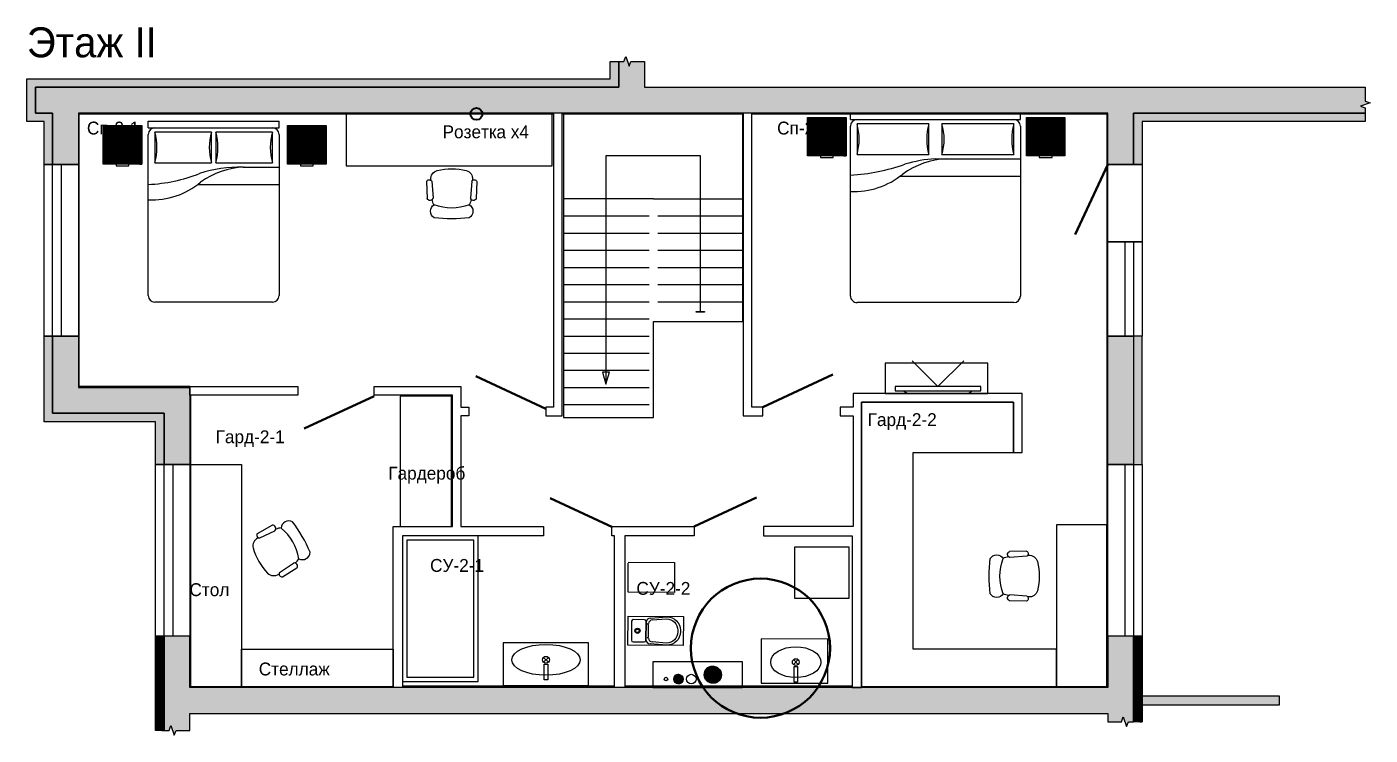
# Model space of a CAD drawing. Header units: millimetres. Extents: x -30052 to 34000, y -8800 to 31005.
# Drawn here: x -600 to 15057, y 7746 to 16005 of the extents above; entities that cross this region are included whole.
import ezdxf

# ---------------------------------------------------------------- set-up
doc = ezdxf.new("R2010")
doc.units = ezdxf.units.MM
doc.layers.get('0').update_dxf_attribs({"color": 14, "lineweight": 40, "true_color": 0x800000})
for name, color, linetype, lineweight, true_color in [('Вентканалы', 4, 'Continuous', 25, 0x00ffff), ('Внутренние_перегородки_штукатурка', 174, 'Continuous', 25, 0x000080), ('Вода_ГВС', 1, 'Continuous', 25, 0xff0000), ('Двери', 94, 'Continuous', 120, 0x008000), ('Канализация', 54, 'Continuous', 25, 0x808000), ('Лестница', 7, 'Continuous', 25, 0x000000), ('Мебель', 252, 'Continuous', 30, 0xa0a0a4), ('Надписи', 7, 'Continuous', 25, 0x000000), ('Наружные стены', 7, 'Continuous', 25, 0x000000), ('Наружные стены (штриховка)', 7, 'Continuous', 25, 0x000000), ('Окна', 7, 'Continuous', 25, 0x000000), ('Проёмы', 7, 'Continuous', 25, 0x000000), ('Сантехника_оборудование', 30, 'Continuous', 25, 0xff7f00), ('Технологические отверстия', 252, 'Continuous', 25, 0xa0a0a4)]:
    doc.layers.add(name, color=color, linetype=linetype, lineweight=lineweight, true_color=true_color)
doc.styles.add('textstyle0', font='')
doc.styles.add('textstyle1', font='')
doc.styles.add('textstyle2', font='')
doc.styles.add('textstyle249', font='')
doc.styles.add('textstyle3', font='')
doc.styles.add('textstyle89', font='')
doc.styles.add('textstyle92', font='')
doc.styles.add('textstyle93', font='')
doc.styles.add('textstyle94', font='')
doc.styles.add('textstyle95', font='')
doc.styles.add('textstyle98', font='')
doc.styles.get('textstyle0').set_extended_font_data('Comfortaa Light')
doc.styles.get('textstyle1').set_extended_font_data('Comfortaa Light')
doc.styles.get('textstyle2').set_extended_font_data('Comfortaa Light')
doc.styles.get('textstyle249').set_extended_font_data('Comfortaa Light')
doc.styles.get('textstyle3').set_extended_font_data('Comfortaa Light')
doc.styles.get('textstyle89').set_extended_font_data('Comfortaa Light')
doc.styles.get('textstyle92').set_extended_font_data('Comfortaa Light')
doc.styles.get('textstyle93').set_extended_font_data('Comfortaa Light')
doc.styles.get('textstyle94').set_extended_font_data('Comfortaa Light')
doc.styles.get('textstyle95').set_extended_font_data('Comfortaa Light')
doc.styles.get('textstyle98').set_extended_font_data('Comfortaa Light')
pattern_1 = [(45, (0, 0), (-0.08838834765, 0.08838834765), [])]

# ---------------------------------------------------------------- blocks, each defined once
blk = doc.blocks.new('12PBED04')
at = {"layer": 'Мебель', "color": 0, "linetype": 'BYBLOCK'}
for p, q in [((0, 0), (0, 60)), ((3, 60), (0, 60)), ((3, 0), (3, 60)), ((5, 57), (5, 31)), ((19, 57), (5, 57)), ((6, 60), (80, 60)), ((19, 31), (19, 57)), ((21, 43.5), (21, 60)), ((29, 23), (29, 60)), ((83, 57), (83, 3)), ((5, 31), (19, 31)), ((19, 29), (5, 29)), ((5, 29), (5, 3)), ((19, 3), (19, 29)), ((3, 0), (0, 0)), ((5, 3), (19, 3)), ((80, 0), (6, 0))]:
    blk.add_line(p, q, dxfattribs=at)
for centre, radius, start, end in [((6, 57), 3, 90, 180), ((12, 81), 25, 253.739795, 286.260205), ((80, 57), 3, 0, 90), ((83.75, 42.6875), 62.75526, 179.258164, 197.803367), ((57.725806, 45.629032), 36.761918, 182.539782, 216.040311), ((12, 7), 25, 73.739795, 106.260205), ((12, 53), 25, 253.739795, 286.260205), ((-44.51087, -3.358696), 73.587559, 2.616012, 21.406944), ((0.75, 1.5), 35.338541, 357.56726, 39.546081), ((6, 3), 3, 180, 270), ((12, -21), 25, 73.739795, 106.260205), ((80, 3), 3, 270, 0)]:
    blk.add_arc(centre, radius, start, end, dxfattribs=at)
blk = doc.blocks.new('12PBED05')
at = {"layer": 'Мебель', "color": 0, "linetype": 'BYBLOCK'}
for p, q in [((0, 0), (0, 78)), ((3, 78), (0, 78)), ((3, 0), (3, 78)), ((5, 75), (5, 42)), ((19, 75), (5, 75)), ((6, 78), (84, 78)), ((19, 42), (19, 75)), ((21, 39), (21, 78)), ((29, 23), (29, 78)), ((87, 75), (87, 3)), ((5, 42), (19, 42)), ((19, 36), (5, 36)), ((5, 36), (5, 3)), ((19, 3), (19, 36)), ((3, 0), (0, 0)), ((5, 3), (19, 3)), ((84, 0), (6, 0))]:
    blk.add_line(p, q, dxfattribs=at)
for centre, radius, start, end in [((6, 75), 3, 90, 180), ((12, 99), 25, 253.739795, 286.260205), ((84, 75), 3, 0, 90), ((57.725806, 45.629032), 36.761918, 182.539782, 216.040311), ((12, 18), 25, 73.739795, 106.260205), ((80.795455, 42.454545), 59.895161, 183.306457, 196.942886), ((12, 60), 25, 253.739795, 286.260205), ((-63.583333, -5.416667), 92.242509, 3.366461, 19.253404), ((0.75, 1.5), 35.338541, 357.56726, 39.546081), ((6, 3), 3, 180, 270), ((12, -21), 25, 73.739795, 106.260205), ((84, 3), 3, 270, 0)]:
    blk.add_arc(centre, radius, start, end, dxfattribs=at)
blk = doc.blocks.new('12PSTG02')
at = {"color": 0, "linetype": 'BYBLOCK'}
for p, q in [((-5.882738, 11.493405), (-13.636493, 11.294805)), ((-5.73403, 9.170818), (-13.415554, 8.575543)), ((-4.996459, 9.562867), (-5.284204, 9.540568)), ((-5.882738, -11.493405), (-13.636493, -11.294805)), ((-5.73403, -9.170818), (-13.415554, -8.575543)), ((-4.996459, -9.562867), (-5.284204, -9.540568)), ((-4.996459, -9.562867), (-5.28099, -9.544821))]:
    blk.add_line(p, q, dxfattribs=at)
for centre, radius, start, end in [((39.486083, 0), 62.486083, 172.590731, 187.409269), ((-19.5, 6.311132), 3.452743, 30.392687, 149.607313), ((4.70097, 0), 22.70097, 159.208954, 200.791046), ((-12.998837, 0.943692), 7.999035, 97.334712, 116.212212), ((-13.097037, 9.970029), 1.4304, 112.156422, 257.133709), ((-6.286552, 10.301496), 1.258456, 296.04311, 71.283835), ((-4.647836, 5.578088), 4, 16.10866, 95), ((-28.187947, 0), 28.187947, 346.275006, 13.724994), ((-19.5, -6.311132), 3.452743, 210.392687, 329.607313), ((-12.998837, -1.056308), 7.999035, 243.61801, 261.904764), ((-13.097037, -9.970029), 1.4304, 102.866291, 247.843578), ((-6.286552, -10.301496), 1.258456, 288.716165, 63.95689), ((-4.647836, -5.578088), 4, 265, 343.89134)]:
    blk.add_arc(centre, radius, start, end, dxfattribs=at)
blk = doc.blocks.new('Унитаз')
at = {"layer": 'Сантехника_оборудование'}
blk.add_line((-170, -100), (-170, 100), dxfattribs=at)
for points in [[(-220, -150), (-415, -165, -0.41421356), (-570, -10), (-570, 10, -0.41421356), (-415, 165), (-220, 150)], [(-242.5, -127.5), (-408.25, -140.25, -0.41421356), (-540, -8.5), (-540, 8.5, -0.41421356), (-408.25, 140.25), (-242.5, 127.5)]]:
    blk.add_lwpolyline(points, format="xyb", dxfattribs=at)
blk.add_lwpolyline([(-200, 85), (-190, 85), (-190, 75), (-200, 75), (-200, -75), (-190, -75), (-190, -85), (-200, -85)], dxfattribs=at)
blk.add_lwpolyline([(-170, -100), (-170, -110, 0.41421356), (-150, -130), (-20, -130, 0.41421356), (0, -110), (0, 110, 0.41421356), (-20, 130), (-150, 130, 0.41421356), (-170, 110), (-170, 100)], format="xyb", close=True, dxfattribs=at)
for radius in [30, 20]:
    blk.add_circle((-70, 0), radius, dxfattribs=at)
for centre, radius, start, end in [((-242.5, 85), 42.5, 0, 90), ((-220, 100), 50, 0, 90), ((-242.5, -85), 42.5, 270, 0), ((-220, -100), 50, 270, 0)]:
    blk.add_arc(centre, radius, start, end, dxfattribs=at)
blk = doc.blocks.new('ТВ')
at = {"layer": 'Мебель'}
for points in [[(-400, -30), (-350, 0), (350, 0), (400, -30)], [(-300, -380), (0, -80), (300, -380)]]:
    blk.add_lwpolyline(points, dxfattribs=at)
blk.add_lwpolyline([(-500, -80), (-500, -30), (500, -30), (500, -80)], close=True, dxfattribs=at)
blk = doc.blocks.new('Тумбочка')
at = {"layer": 'Мебель'}
h = blk.add_hatch(dxfattribs=at)
h.set_pattern_fill('CROSS', color=256, scale=15, style=0)
h.set_pattern_definition(pattern_1)
h.paths.add_polyline_path([(225, 0), (225, -450), (-225, -450), (-225, 0)])
blk.add_lwpolyline([(225, 0), (225, -450), (-225, -450), (-225, 0)], close=True, dxfattribs=at)
blk.add_lwpolyline([(-75, -450), (-75, -470), (75, -470), (75, -450)], dxfattribs=at)

msp = doc.modelspace()

# ---------------------------------------------------------------- hatches: boundary and pattern name
at = {"layer": 'Вентканалы'}
h = msp.add_hatch(dxfattribs=at)
h.set_pattern_fill('ANSI31', color=256, scale=15, angle=90, style=0)
h.set_pattern_definition(pattern_1)
edge = h.paths.add_edge_path()
edge.add_arc((6995, 8400), 55, 0, 360)
h = msp.add_hatch(dxfattribs=at)
h.set_pattern_fill('ANSI31', color=256, scale=15, angle=90, style=0)
h.set_pattern_definition(pattern_1)
edge = h.paths.add_edge_path()
edge.add_arc((7395, 8450), 100, 0, 360)
at = {"layer": 'Мебель'}
h = msp.add_hatch(dxfattribs=at)
h.set_pattern_fill('CROSS', color=256, scale=15, style=0)
h.set_pattern_definition(pattern_1)
h.paths.add_polyline_path([(8950, 14950), (8950, 14500), (8500, 14500), (8500, 14950)])
h = msp.add_hatch(dxfattribs=at)
h.set_pattern_fill('CROSS', color=256, scale=15, style=0)
h.set_pattern_definition(pattern_1)
h.paths.add_polyline_path([(11500, 14950), (11500, 14500), (11050, 14500), (11050, 14950)])
h = msp.add_hatch(dxfattribs=at)
h.set_pattern_fill('CROSS', color=256, scale=15, style=0)
h.set_pattern_definition(pattern_1)
h.paths.add_polyline_path([(2889, 14854), (2889, 14404), (2439, 14404), (2439, 14854)])
at = {"layer": 'Наружные стены (штриховка)'}
h = msp.add_hatch(dxfattribs=at)
h.set_pattern_fill('ANSI31', color=256, scale=7.5, angle=15, style=0)
h.set_pattern_definition(pattern_1)
h.paths.add_polyline_path([(-300, 14400), (-300, 15000), (-500, 15000), (-500, 15300), (6300, 15300), (6300, 15600), (6360, 15600), (6381, 15660), (6419, 15546), (6440, 15600), (6600, 15600), (6600, 15300), (15000, 15300), (15000, 15140), (15057, 15120), (14943, 15082), (15000, 15060), (15000, 15000), (12300, 15000), (12300, 14400), (12000, 14400), (12000, 15000), (0, 15000), (0, 14400)])
h = msp.add_hatch(dxfattribs=at)
h.set_pattern_fill('ANSI31', color=256, scale=5, angle=30, style=0)
h.set_pattern_definition(pattern_1)
h.paths.add_polyline_path([(-400, 14400), (-400, 14900), (-600, 14900), (-600, 15400), (6200, 15400), (6200, 15600), (6300, 15600), (6300, 15300), (-500, 15300), (-500, 15000), (-300, 15000), (-300, 14400)])
h = msp.add_hatch(dxfattribs=at)
h.set_pattern_fill('ANSI31', color=256, scale=5, angle=30, style=0)
h.set_pattern_definition(pattern_1)
h.paths.add_polyline_path([(12400, 14400), (12300, 14400), (12300, 15000), (15000, 15000), (15000, 14900), (12400, 14900)])
h = msp.add_hatch(dxfattribs=at)
h.set_pattern_fill('ANSI31', color=256, scale=5, angle=30, style=0)
h.set_pattern_definition(pattern_1)
h.paths.add_polyline_path([(-400, 12400), (-300, 12400), (-300, 11500), (1000, 11500), (1000, 10900), (900, 10900), (900, 11400), (-400, 11400)])
h = msp.add_hatch(dxfattribs=at)
h.set_pattern_fill('ANSI31', color=256, scale=7.5, angle=15, style=0)
h.set_pattern_definition(pattern_1)
h.paths.add_polyline_path([(-300, 12400), (0, 12400), (0, 11800), (1300, 11800), (1300, 10900), (1000, 10900), (1000, 11500), (-300, 11500), (-300, 12400), (0, 12400)])
h = msp.add_hatch(dxfattribs=at)
h.set_pattern_fill('ANSI31', color=256, scale=7.5, angle=15, style=0)
h.set_pattern_definition(pattern_1)
h.paths.add_polyline_path([(12000, 12400), (12300, 12400), (12300, 10900), (12000, 10900)])
h = msp.add_hatch(dxfattribs=at)
h.set_pattern_fill('ANSI31', color=256, scale=5, angle=30, style=0)
h.set_pattern_definition(pattern_1)
h.paths.add_polyline_path([(12400, 12400), (12300, 12400), (12300, 10900), (12400, 10900)])
h = msp.add_hatch(dxfattribs=at)
h.set_pattern_fill('ANSI31', color=256, scale=5, angle=30, style=0)
h.set_pattern_definition(pattern_1)
h.paths.add_polyline_path([(900, 8900), (1000, 8900), (1000, 7800), (900, 7800)])
h = msp.add_hatch(dxfattribs=at)
h.set_pattern_fill('ANSI31', color=256, scale=7.5, angle=15, style=0)
h.set_pattern_definition(pattern_1)
h.paths.add_polyline_path([(11999, 8900), (12000, 8300), (1300, 8300), (1300, 8900), (1000, 8900), (1000, 7800), (1060, 7800), (1080, 7860), (1118, 7746), (1140, 7800), (1300, 7800), (1300, 8000), (12000, 8000), (12000, 7900), (12160, 7900), (12180, 7960), (12218, 7846), (12240, 7900), (12300, 7900), (12300, 8900)])
h = msp.add_hatch(dxfattribs=at)
h.set_pattern_fill('ANSI31', color=256, scale=5, angle=30, style=0)
h.set_pattern_definition(pattern_1)
h.paths.add_polyline_path([(12300, 7900), (12300, 8900), (12400, 8900), (12400, 7900)])
h = msp.add_hatch(dxfattribs=at)
h.set_pattern_fill('ANSI31', color=256, scale=10, angle=15, style=0)
h.set_pattern_definition(pattern_1)
h.paths.add_polyline_path([(12400, 8100), (14000, 8100), (14000, 8200), (12400, 8200)])

# ---------------------------------------------------------------- linework, layer by layer
at = {"linetype": 'Continuous'}
msp.add_circle((4640, 14990), 69.1, dxfattribs=at)
at = {"linetype": 'Continuous', "lineweight": 100}
msp.add_circle((7951, 8760), 811, dxfattribs=at)
at = {"layer": 'Вентканалы'}
for centre, radius in [((6995, 8400), 55), ((7395, 8450), 100)]:
    msp.add_circle(centre, radius, dxfattribs=at)
at = {"layer": 'Внутренние_перегородки_штукатурка'}
for points in [[(1300, 11810), (10, 11810), (10, 14990), (5540, 14990)], [(5640, 14990), (7750, 14990)], [(7850, 14990), (11990, 14990), (11990, 8320), (11990, 8310), (9130, 8310)], [(3670, 8310), (1310, 8310), (1310, 11710)], [(3780, 8320), (6250, 8320)], [(6370, 8320), (9020, 8320)]]:
    msp.add_lwpolyline(points, dxfattribs=at)
for points in [[(5540, 15000), (5540, 11570), (5450, 11570), (5450, 11470), (5640, 11470), (5640, 15000)], [(7750, 15000), (7750, 11470), (7980, 11470), (7980, 11570), (7850, 11570), (7850, 15000)], [(1300, 11810), (2560, 11810), (2560, 11710), (1300, 11710)], [(3670, 8300), (3670, 10180), (4360, 10180), (4360, 11710), (3450, 11710), (3450, 11810), (4460, 11810), (4460, 11570), (4550, 11570), (4550, 11470), (4460, 11470), (4460, 10180), (5420, 10180), (5420, 10070), (3780, 10070), (3780, 8300)], [(9130, 8300), (9130, 11630), (10900, 11630), (10900, 11040), (11000, 11040), (11000, 11730), (9030, 11730), (9030, 11570), (8880, 11570), (8880, 11470), (9030, 11470), (9030, 10180), (7985, 10180), (7985, 10070), (9020, 10070), (9020, 8300)], [(6250, 8300), (6250, 10070), (6220, 10070), (6220, 10180), (7180, 10180), (7180, 10070), (6370, 10070), (6370, 8300)]]:
    msp.add_lwpolyline(points, close=True, dxfattribs=at)
at = {"layer": 'Вода_ГВС'}
msp.add_circle((6850, 8400), 20.1, dxfattribs=at)
at = {"layer": 'Двери'}
for p, q in [((12000, 14400), (11620, 13584)), ((4634, 11930), (5450, 11550)), ((7980, 11570), (8796, 11950)), ((2634, 11320), (3450, 11700)), ((5500, 10508), (6225, 10170)), ((7180, 10180), (7905, 10518))]:
    msp.add_line(p, q, dxfattribs=at)
at = {"layer": 'Канализация'}
msp.add_circle((7145, 8400), 55, dxfattribs=at)
at = {"layer": 'Лестница'}
for p, q in [((6705, 14000), (5655, 14000)), ((6705, 14000), (7745, 14000)), ((5655, 13800), (6655, 13800)), ((6755, 13800), (7745, 13800)), ((5655, 13600), (6655, 13600)), ((6755, 13600), (7745, 13600)), ((5655, 13400), (6655, 13400)), ((6755, 13400), (7745, 13400)), ((5655, 13200), (6655, 13200)), ((6755, 13200), (7745, 13200)), ((5655, 13000), (6655, 13000)), ((6755, 13000), (7745, 13000)), ((5655, 12800), (6655, 12800)), ((6755, 12800), (7745, 12800)), ((5655, 12600), (6655, 12600)), ((5655, 12400), (6655, 12400)), ((5655, 12200), (6655, 12200)), ((5655, 12000), (6655, 12000)), ((5655, 11800), (6655, 11800)), ((5655, 11600), (6655, 11600))]:
    msp.add_line(p, q, dxfattribs=at)
msp.add_lwpolyline([(5655, 15000), (5655, 11450), (6705, 11450), (6705, 12570), (7745, 12570), (7745, 15000)], close=True, dxfattribs=at)
msp.add_lwpolyline([(7250, 12685), (7300, 12685), (7300, 12680), (7200, 12680), (7200, 12685), (7250, 12685), (7250, 14500), (6150, 14500), (6150, 11840), (6190, 11980), (6110, 11980), (6150, 11840)], dxfattribs=at)
at = {"layer": 'Мебель'}
for points in [[(3122, 14986), (3122, 14386), (5522, 14386), (5522, 14986)], [(8950, 14950), (8950, 14500), (8500, 14500), (8500, 14950)], [(11500, 14950), (11500, 14500), (11050, 14500), (11050, 14950)], [(2889, 14854), (2889, 14404), (2439, 14404), (2439, 14854)], [(9403, 12082), (9403, 11730), (10603, 11730), (10603, 12082)], [(10900, 11630), (9130, 11630), (9130, 8310), (11400, 8310), (11400, 8750), (9730, 8750), (9730, 11041), (10900, 11040)], [(1310, 8310), (1310, 10900), (1900, 10900), (1900, 8310)], [(11990, 10200), (11400, 10200), (11400, 8310), (11990, 8310)], [(8347, 9939), (8347, 9343), (8983, 9343), (8983, 9939)]]:
    msp.add_lwpolyline(points, close=True, dxfattribs=at)
for points in [[(8650, 14500), (8650, 14480), (8800, 14480), (8800, 14500)], [(11200, 14500), (11200, 14480), (11350, 14480), (11350, 14500)], [(2589, 14404), (2589, 14384), (2739, 14384), (2739, 14404)]]:
    msp.add_lwpolyline(points, dxfattribs=at)
at = {"layer": 'Мебель', "linetype": 'Continuous'}
for points in [[(4350, 11700), (3750, 11700), (3750, 10180), (4350, 10180), (4350, 11700)], [(1900, 8750), (3670, 8750), (3670, 8310), (1900, 8310), (1900, 8750)]]:
    msp.add_lwpolyline(points, dxfattribs=at)
at = {"layer": 'Наружные стены'}
for points in [[(-300, 14400), (-300, 15000), (-500, 15000), (-500, 15300), (6300, 15300), (6300, 15600), (6360, 15600), (6381, 15660), (6419, 15546), (6440, 15600), (6600, 15600), (6600, 15300), (15000, 15300), (15000, 15140), (15057, 15120), (14943, 15082), (15000, 15060), (15000, 15000), (12300, 15000), (12300, 14400), (12000, 14400), (12000, 15000), (0, 15000), (0, 14400)], [(-400, 14400), (-400, 14900), (-600, 14900), (-600, 15400), (6200, 15400), (6200, 15600), (6300, 15600), (6300, 15300), (-500, 15300), (-500, 15000), (-300, 15000), (-300, 14400)], [(-300, 12400), (0, 12400), (0, 11800), (1300, 11800), (1300, 10900), (1000, 10900), (1000, 11500), (-300, 11500), (-300, 12400), (0, 12400)], [(12400, 8100), (14000, 8100), (14000, 8200), (12400, 8200)]]:
    msp.add_lwpolyline(points, close=True, dxfattribs=at)
for points in [[(12400, 14400), (12300, 14400), (12300, 15000), (15000, 15000), (15000, 14900), (12400, 14900), (12400, 14400)], [(-400, 12400), (-300, 12400), (-300, 11500), (1000, 11500), (1000, 10900), (900, 10900), (900, 11400), (-400, 11400), (-400, 12400)], [(12000, 12400), (12300, 12400), (12300, 10900), (12000, 10900), (12000, 12400)], [(12400, 12400), (12300, 12400), (12300, 10900), (12400, 10900), (12400, 12400)], [(900, 8900), (1000, 8900), (1000, 7800), (900, 7800), (900, 8900)], [(11999, 8900), (12000, 8300), (1300, 8300), (1300, 8900), (1000, 8900), (1000, 7800), (1060, 7800), (1080, 7860), (1118, 7746), (1140, 7800), (1300, 7800), (1300, 8000), (12000, 8000), (12000, 7900), (12160, 7900), (12180, 7960), (12218, 7846), (12240, 7900), (12300, 7900), (12300, 8900), (11999, 8900)], [(12300, 7900), (12300, 8900), (12400, 8900), (12400, 7900), (12300, 7900)]]:
    msp.add_lwpolyline(points, dxfattribs=at)
at = {"layer": 'Окна'}
for points in [[(-300, 14400), (-200, 14400), (-200, 12400), (-300, 12400), (-300, 14400)], [(12200, 13500), (12300, 13500), (12300, 12400), (12200, 12400), (12200, 13500)], [(1000, 10900), (1100, 10900), (1100, 8900), (1000, 8900), (1000, 10900)], [(12200, 10900), (12300, 10900), (12300, 8900), (12200, 8900), (12200, 10900)]]:
    msp.add_lwpolyline(points, dxfattribs=at)
at = {"layer": 'Проёмы'}
for points in [[(-400, 14400), (0, 14400), (0, 12400), (-400, 12400), (-400, 14400)], [(12000, 13500), (12400, 13500), (12400, 12400), (12000, 12400), (12000, 13500)], [(900, 10900), (1300, 10900), (1300, 8900), (900, 8900), (900, 10900)], [(12000, 10900), (12400, 10900), (12400, 8900), (12000, 8900), (12000, 10900)]]:
    msp.add_lwpolyline(points, dxfattribs=at)
msp.add_lwpolyline([(12000, 14400), (12400, 14400), (12400, 13500), (12000, 13500)], close=True, dxfattribs=at)
at = {"layer": 'Сантехника_оборудование'}
for p, q in [((5423, 8596), (5479, 8652)), ((5423, 8652), (5479, 8596)), ((8335, 8569), (8391, 8626)), ((8335, 8626), (8391, 8569))]:
    msp.add_line(p, q, dxfattribs=at)
for points in [[(3780, 10070), (3780, 8370), (4660, 8370), (4660, 10070)], [(3830, 10020), (3830, 8420), (4610, 8420), (4610, 10020)], [(5946, 8324), (5946, 8824), (4951, 8824), (4951, 8324)], [(8737, 8352), (8737, 8866), (7958, 8870), (7958, 8352)], [(5431, 8392), (5431, 8574), (5471, 8574), (5471, 8392)], [(8343, 8365), (8343, 8547), (8383, 8547), (8383, 8365)]]:
    msp.add_lwpolyline(points, close=True, dxfattribs=at)
at = {"layer": 'Сантехника_оборудование', "linetype": 'Continuous'}
for points in [[(6408, 9761), (6948, 9759), (6947, 9410), (6407, 9412), (6408, 9752)], [(6408, 9135), (7053, 9131), (7051, 8791), (6406, 8795), (6408, 9135)]]:
    msp.add_lwpolyline(points, dxfattribs=at)
at = {"layer": 'Сантехника_оборудование'}
for centre in [(5451, 8624), (8363, 8597)]:
    msp.add_circle(centre, 40, dxfattribs=at)
for centre, major_axis, ratio in [((5451, 8624), (400, 0), 0.45), ((8363, 8597), (293, 0), 0.613717)]:
    msp.add_ellipse(centre, major_axis=major_axis, ratio=ratio, dxfattribs=at)
at = {"layer": 'Технологические отверстия'}
msp.add_lwpolyline([(7740, 8300), (7740, 8600), (6695, 8600), (6695, 8300)], close=True, dxfattribs=at)

# ---------------------------------------------------------------- block references
at = {"layer": 'Мебель', "xscale": 25.4}
for name, p, yscale, rotation in [('12PBED04', (815, 14904), 25.4, 270), ('12PBED05', (9000, 15000), 25.4, 270), ('12PSTG02', (4352, 14350), -25.4, 90.00000000000001), ('12PSTG02', (2104, 9771), 25.4, 209.99999999999997)]:
    msp.add_blockref(name, p, dxfattribs=dict(at, yscale=yscale, rotation=rotation))
at = {"layer": 'Мебель'}
msp.add_blockref('Тумбочка', (514, 14854), dxfattribs=at)
at = {"layer": 'Мебель', "yscale": -1}
msp.add_blockref('ТВ', (10020, 11730), dxfattribs=at)
at = {"layer": 'Мебель', "xscale": 25.4, "yscale": -25.4}
msp.add_blockref('12PSTG02', (11200, 9600), dxfattribs=at)
at = {"layer": 'Сантехника_оборудование', "rotation": 179.6420494699173}
msp.add_blockref('Унитаз', (6447, 8963), dxfattribs=at)

# ---------------------------------------------------------------- texts
at = {"layer": 'Надписи', "attachment_point": 1}
for s, insert, char_height, style in [('Этаж II', (-600, 16000), 350, 'textstyle249'), ('\\H150;Сп-2-1', (100, 14900), 100, 'textstyle98'), ('\\H150;Сп-2-2', (8145, 14900), 100, 'textstyle89'), ('{\\H1.5x;Розетка х4}', (4245, 14856), 100, 'textstyle2'), ('\\H150;Гард-2-2', (9200, 11500), 100, 'textstyle92'), ('\\H150;Гард-2-1', (1600, 11300), 100, 'textstyle93'), ('{\\H1.5x;Гардероб}', (3612, 10875), 100, 'textstyle3'), ('\\H150;СУ-2-1', (4100, 9800), 100, 'textstyle95'), ('{\\H1.5x;Стол}', (1295, 9517), 100, 'textstyle1'), ('\\H150;СУ-2-2', (6505, 9532), 100, 'textstyle94'), ('{\\H1.5x;Стеллаж}', (2103, 8592), 100, 'textstyle0')]:
    msp.add_mtext(s, dxfattribs=dict(at, insert=insert, char_height=char_height, style=style))

doc.saveas('drawing.dxf')
